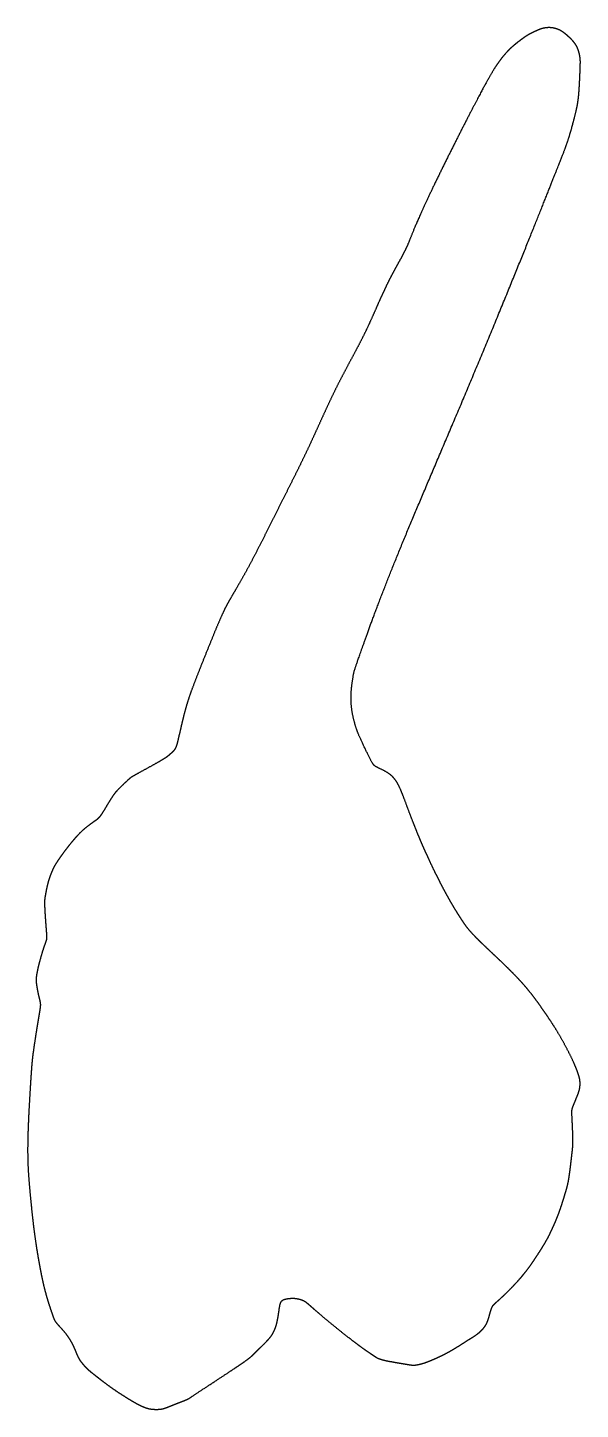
# Model space of a CAD drawing. Header units: millimetres. Extents: x -49 to 49, y -123 to 123.
import ezdxf

# ---------------------------------------------------------------- set-up
doc = ezdxf.new("R2010")
doc.units = ezdxf.units.MM
doc.layers.get('0').update_dxf_attribs({"linetype": 'CONTINUOUS'})

msp = doc.modelspace()

# ---------------------------------------------------------------- linework, layer by layer
msp.add_open_spline([(-27.99, -122.67), (-28.06, -122.64), (-28.22, -122.59), (-28.44, -122.51), (-28.74, -122.38), (-29.1, -122.22), (-29.42, -122.07), (-29.74, -121.89), (-30.12, -121.68), (-30.58, -121.41), (-31.14, -121.08), (-31.8, -120.67), (-32.55, -120.2), (-33.35, -119.67), (-34.18, -119.1), (-34.99, -118.51), (-35.75, -117.94), (-36.44, -117.4), (-37.04, -116.93), (-37.55, -116.53), (-37.95, -116.2), (-38.27, -115.94), (-38.55, -115.7), (-38.8, -115.44), (-39.07, -115.15), (-39.33, -114.83), (-39.58, -114.53), (-39.81, -114.23), (-40.02, -113.92), (-40.21, -113.54), (-40.42, -113.06), (-40.65, -112.48), (-40.93, -111.82), (-41.27, -111.11), (-41.68, -110.38), (-42.16, -109.69), (-42.65, -109.06), (-43.14, -108.51), (-43.57, -108.05), (-43.92, -107.67), (-44.18, -107.34), (-44.37, -107.03), (-44.52, -106.68), (-44.67, -106.25), (-44.86, -105.71), (-45.07, -105.06), (-45.31, -104.33), (-45.57, -103.52), (-45.82, -102.66), (-46.06, -101.79), (-46.28, -100.9), (-46.48, -100.02), (-46.66, -99.15), (-46.83, -98.29), (-46.99, -97.45), (-47.14, -96.61), (-47.29, -95.78), (-47.43, -94.94), (-47.57, -94.08), (-47.71, -93.18), (-47.84, -92.25), (-47.97, -91.28), (-48.1, -90.27), (-48.22, -89.22), (-48.34, -88.16), (-48.45, -87.08), (-48.56, -86), (-48.66, -84.94), (-48.76, -83.9), (-48.85, -82.89), (-48.93, -81.88), (-49, -80.88), (-49.06, -79.86), (-49.1, -78.8), (-49.13, -77.69), (-49.13, -76.49), (-49.12, -75.22), (-49.08, -73.85), (-49.03, -72.42), (-48.97, -70.93), (-48.89, -69.43), (-48.81, -67.96), (-48.73, -66.56), (-48.65, -65.27), (-48.58, -64.12), (-48.51, -63.13), (-48.45, -62.29), (-48.4, -61.59), (-48.34, -60.99), (-48.28, -60.4), (-48.2, -59.77), (-48.1, -59.02), (-47.97, -58.12), (-47.81, -57.08), (-47.64, -55.95), (-47.45, -54.79), (-47.27, -53.68), (-47.11, -52.72), (-46.98, -51.94), (-46.89, -51.36), (-46.86, -50.96), (-46.88, -50.63), (-46.96, -50.26), (-47.08, -49.78), (-47.22, -49.2), (-47.35, -48.59), (-47.46, -48), (-47.54, -47.5), (-47.59, -47.11), (-47.62, -46.82), (-47.64, -46.56), (-47.63, -46.22), (-47.57, -45.72), (-47.43, -44.98), (-47.22, -44.04), (-46.95, -42.98), (-46.65, -41.93), (-46.36, -40.99), (-46.11, -40.25), (-45.92, -39.75), (-45.8, -39.42), (-45.75, -39.11), (-45.76, -38.65), (-45.81, -37.95), (-45.88, -37.02), (-45.97, -35.94), (-46.04, -34.83), (-46.1, -33.82), (-46.13, -33.02), (-46.13, -32.46), (-46.1, -32.09), (-46.06, -31.8), (-45.99, -31.45), (-45.91, -30.98), (-45.8, -30.4), (-45.66, -29.73), (-45.48, -29.05), (-45.28, -28.42), (-45.08, -27.86), (-44.9, -27.4), (-44.74, -27.02), (-44.6, -26.71), (-44.44, -26.38), (-44.21, -25.99), (-43.89, -25.47), (-43.46, -24.85), (-42.96, -24.14), (-42.41, -23.4), (-41.85, -22.68), (-41.33, -22.03), (-40.86, -21.48), (-40.47, -21.04), (-40.15, -20.69), (-39.89, -20.42), (-39.65, -20.18), (-39.38, -19.93), (-39.04, -19.63), (-38.6, -19.28), (-38.1, -18.9), (-37.61, -18.54), (-37.18, -18.24), (-36.84, -18.01), (-36.58, -17.79), (-36.33, -17.5), (-36.03, -17.09), (-35.68, -16.53), (-35.28, -15.88), (-34.88, -15.21), (-34.5, -14.57), (-34.15, -14.02), (-33.84, -13.56), (-33.53, -13.15), (-33.17, -12.76), (-32.76, -12.34), (-32.3, -11.9), (-31.85, -11.47), (-31.45, -11.09), (-31.15, -10.81), (-30.91, -10.6), (-30.63, -10.4), (-30.2, -10.15), (-29.56, -9.79), (-28.73, -9.34), (-27.79, -8.82), (-26.84, -8.29), (-25.97, -7.8), (-25.28, -7.41), (-24.8, -7.12), (-24.48, -6.91), (-24.24, -6.72), (-23.98, -6.5), (-23.67, -6.23), (-23.36, -5.94), (-23.09, -5.66), (-22.89, -5.36), (-22.73, -5), (-22.59, -4.53), (-22.43, -3.9), (-22.26, -3.15), (-22.06, -2.31), (-21.85, -1.4), (-21.64, -0.49), (-21.42, 0.39), (-21.21, 1.23), (-20.99, 2.03), (-20.75, 2.83), (-20.49, 3.64), (-20.19, 4.5), (-19.85, 5.44), (-19.46, 6.47), (-19.02, 7.6), (-18.55, 8.8), (-18.05, 10.06), (-17.53, 11.35), (-17.02, 12.63), (-16.52, 13.86), (-16.05, 15.02), (-15.61, 16.09), (-15.2, 17.04), (-14.84, 17.89), (-14.5, 18.63), (-14.19, 19.3), (-13.87, 19.93), (-13.55, 20.53), (-13.21, 21.14), (-12.84, 21.78), (-12.43, 22.46), (-12, 23.21), (-11.53, 24.02), (-11.02, 24.9), (-10.5, 25.84), (-9.94, 26.85), (-9.37, 27.92), (-8.79, 29.04), (-8.19, 30.2), (-7.58, 31.4), (-6.96, 32.62), (-6.34, 33.87), (-5.71, 35.11), (-5.09, 36.36), (-4.47, 37.61), (-3.85, 38.84), (-3.23, 40.06), (-2.63, 41.27), (-2.03, 42.46), (-1.44, 43.64), (-0.86, 44.81), (-0.29, 45.97), (0.26, 47.13), (0.81, 48.29), (1.35, 49.44), (1.88, 50.6), (2.4, 51.75), (2.92, 52.9), (3.45, 54.06), (3.97, 55.2), (4.5, 56.34), (5.04, 57.48), (5.59, 58.6), (6.15, 59.71), (6.71, 60.8), (7.28, 61.88), (7.85, 62.96), (8.42, 64.02), (8.99, 65.07), (9.54, 66.12), (10.08, 67.17), (10.61, 68.21), (11.11, 69.25), (11.6, 70.29), (12.07, 71.34), (12.53, 72.38), (12.99, 73.42), (13.44, 74.46), (13.91, 75.48), (14.38, 76.49), (14.85, 77.48), (15.34, 78.44), (15.82, 79.36), (16.29, 80.22), (16.74, 81.04), (17.16, 81.78), (17.53, 82.47), (17.86, 83.1), (18.15, 83.7), (18.41, 84.29), (18.67, 84.91), (18.94, 85.6), (19.27, 86.41), (19.66, 87.37), (20.14, 88.5), (20.72, 89.81), (21.4, 91.3), (22.17, 92.96), (23.03, 94.76), (23.95, 96.66), (24.91, 98.63), (25.9, 100.62), (26.89, 102.59), (27.86, 104.51), (28.79, 106.33), (29.66, 108.01), (30.45, 109.54), (31.16, 110.89), (31.78, 112.05), (32.32, 113.05), (32.79, 113.89), (33.2, 114.6), (33.56, 115.21), (33.9, 115.76), (34.23, 116.26), (34.56, 116.73), (34.89, 117.18), (35.22, 117.62), (35.57, 118.05), (35.92, 118.45), (36.3, 118.85), (36.7, 119.24), (37.14, 119.63), (37.61, 120.02), (38.08, 120.39), (38.55, 120.74), (38.97, 121.05), (39.34, 121.31), (39.67, 121.52), (39.99, 121.71), (40.32, 121.88), (40.67, 122.05), (41.04, 122.22), (41.41, 122.39), (41.78, 122.55), (42.14, 122.69), (42.52, 122.79), (42.91, 122.86), (43.31, 122.9), (43.71, 122.9), (44.1, 122.86), (44.49, 122.79), (44.87, 122.68), (45.24, 122.54), (45.6, 122.36), (45.94, 122.15), (46.26, 121.92), (46.57, 121.67), (46.86, 121.41), (47.16, 121.15), (47.44, 120.87), (47.72, 120.58), (47.97, 120.28), (48.2, 119.96), (48.41, 119.63), (48.58, 119.28), (48.73, 118.9), (48.85, 118.51), (48.95, 118.1), (49.02, 117.73), (49.06, 117.38), (49.09, 117.03), (49.09, 116.62), (49.07, 116.09), (49.05, 115.41), (49.02, 114.61), (48.98, 113.72), (48.93, 112.81), (48.88, 111.92), (48.82, 111.11), (48.75, 110.37), (48.66, 109.71), (48.55, 109.08), (48.43, 108.47), (48.28, 107.84), (48.12, 107.18), (47.95, 106.5), (47.76, 105.81), (47.58, 105.13), (47.4, 104.49), (47.22, 103.89), (47.05, 103.35), (46.9, 102.85), (46.75, 102.4), (46.59, 101.95), (46.42, 101.49), (46.22, 100.96), (45.98, 100.33), (45.68, 99.56), (45.31, 98.63), (44.87, 97.51), (44.34, 96.19), (43.74, 94.66), (43.05, 92.93), (42.28, 90.99), (41.43, 88.87), (40.51, 86.57), (39.52, 84.1), (38.47, 81.5), (37.36, 78.77), (36.21, 75.95), (35.03, 73.05), (33.82, 70.1), (32.59, 67.12), (31.35, 64.13), (30.1, 61.16), (28.87, 58.21), (27.64, 55.29), (26.43, 52.43), (25.24, 49.63), (24.07, 46.88), (22.94, 44.21), (21.83, 41.6), (20.76, 39.07), (19.73, 36.61), (18.73, 34.22), (17.77, 31.91), (16.85, 29.68), (15.98, 27.52), (15.15, 25.44), (14.36, 23.44), (13.62, 21.53), (12.93, 19.71), (12.29, 17.99), (11.7, 16.38), (11.16, 14.9), (10.69, 13.56), (10.27, 12.38), (9.91, 11.36), (9.61, 10.51), (9.37, 9.83), (9.19, 9.3), (9.05, 8.88), (8.94, 8.53), (8.85, 8.17), (8.76, 7.76), (8.68, 7.26), (8.59, 6.68), (8.5, 6.07), (8.43, 5.45), (8.38, 4.86), (8.34, 4.29), (8.33, 3.75), (8.33, 3.22), (8.36, 2.69), (8.4, 2.15), (8.47, 1.58), (8.56, 1), (8.68, 0.41), (8.81, -0.17), (8.96, -0.72), (9.1, -1.23), (9.24, -1.69), (9.39, -2.14), (9.58, -2.62), (9.82, -3.18), (10.12, -3.85), (10.48, -4.62), (10.88, -5.46), (11.27, -6.28), (11.64, -7.03), (11.95, -7.64), (12.2, -8.08), (12.44, -8.37), (12.73, -8.57), (13.11, -8.76), (13.61, -8.99), (14.16, -9.26), (14.7, -9.56), (15.16, -9.86), (15.51, -10.13), (15.76, -10.39), (15.98, -10.64), (16.18, -10.91), (16.41, -11.23), (16.65, -11.63), (16.91, -12.14), (17.2, -12.77), (17.51, -13.55), (17.86, -14.46), (18.25, -15.52), (18.69, -16.7), (19.19, -18.01), (19.73, -19.41), (20.33, -20.88), (20.98, -22.4), (21.66, -23.94), (22.36, -25.47), (23.06, -26.96), (23.77, -28.38), (24.45, -29.71), (25.1, -30.93), (25.7, -32.02), (26.25, -32.98), (26.74, -33.8), (27.17, -34.5), (27.54, -35.08), (27.86, -35.57), (28.14, -36.01), (28.41, -36.41), (28.68, -36.81), (28.99, -37.23), (29.37, -37.7), (29.85, -38.24), (30.44, -38.86), (31.13, -39.56), (31.92, -40.32), (32.78, -41.14), (33.7, -42), (34.63, -42.89), (35.55, -43.77), (36.44, -44.64), (37.28, -45.49), (38.06, -46.29), (38.77, -47.07), (39.41, -47.8), (39.99, -48.5), (40.52, -49.17), (41.01, -49.81), (41.46, -50.43), (41.88, -51.02), (42.28, -51.59), (42.66, -52.14), (43.02, -52.67), (43.37, -53.18), (43.72, -53.7), (44.07, -54.23), (44.44, -54.81), (44.84, -55.44), (45.26, -56.14), (45.7, -56.9), (46.15, -57.72), (46.6, -58.56), (47.04, -59.4), (47.44, -60.2), (47.79, -60.95), (48.09, -61.62), (48.33, -62.2), (48.53, -62.7), (48.69, -63.14), (48.82, -63.53), (48.93, -63.91), (49, -64.29), (49.04, -64.69), (49.04, -65.11), (49.02, -65.5), (48.97, -65.86), (48.89, -66.19), (48.77, -66.57), (48.59, -67.04), (48.36, -67.6), (48.12, -68.18), (47.9, -68.72), (47.72, -69.15), (47.62, -69.49), (47.58, -69.83), (47.58, -70.28), (47.61, -70.92), (47.65, -71.73), (47.7, -72.64), (47.73, -73.57), (47.76, -74.44), (47.76, -75.17), (47.76, -75.76), (47.73, -76.27), (47.69, -76.76), (47.62, -77.32), (47.54, -77.99), (47.45, -78.78), (47.35, -79.65), (47.24, -80.53), (47.12, -81.37), (47.01, -82.11), (46.89, -82.73), (46.76, -83.27), (46.63, -83.75), (46.49, -84.23), (46.32, -84.77), (46.14, -85.37), (45.93, -86.04), (45.7, -86.75), (45.45, -87.49), (45.18, -88.23), (44.9, -88.94), (44.63, -89.6), (44.36, -90.21), (44.11, -90.76), (43.88, -91.26), (43.66, -91.73), (43.42, -92.2), (43.15, -92.71), (42.83, -93.26), (42.46, -93.88), (42.04, -94.56), (41.58, -95.26), (41.12, -95.97), (40.65, -96.67), (40.19, -97.33), (39.74, -97.95), (39.28, -98.54), (38.81, -99.13), (38.29, -99.73), (37.73, -100.36), (37.11, -101.02), (36.45, -101.69), (35.79, -102.35), (35.16, -102.95), (34.6, -103.46), (34.14, -103.87), (33.79, -104.18), (33.55, -104.45), (33.37, -104.76), (33.22, -105.18), (33.06, -105.72), (32.9, -106.32), (32.73, -106.9), (32.55, -107.4), (32.37, -107.78), (32.18, -108.08), (31.97, -108.36), (31.74, -108.64), (31.46, -108.93), (31.13, -109.24), (30.74, -109.54), (30.3, -109.85), (29.79, -110.17), (29.24, -110.51), (28.64, -110.89), (28.01, -111.3), (27.33, -111.73), (26.62, -112.16), (25.88, -112.6), (25.13, -113.01), (24.38, -113.39), (23.66, -113.72), (23.02, -114), (22.45, -114.24), (21.99, -114.42), (21.6, -114.57), (21.25, -114.68), (20.89, -114.79), (20.49, -114.89), (20.08, -114.98), (19.71, -115.03), (19.38, -115.05), (19.04, -115.02), (18.58, -114.94), (17.94, -114.84), (17.14, -114.71), (16.23, -114.55), (15.31, -114.39), (14.47, -114.23), (13.8, -114.07), (13.33, -113.91), (13.01, -113.76), (12.78, -113.62), (12.52, -113.45), (12.18, -113.23), (11.69, -112.9), (11.01, -112.44), (10.12, -111.81), (9.05, -111.01), (7.84, -110.09), (6.55, -109.07), (5.25, -108.02), (4, -106.99), (2.88, -106.04), (1.93, -105.22), (1.19, -104.57), (0.65, -104.09), (0.28, -103.79), (-0.01, -103.6), (-0.29, -103.47), (-0.64, -103.36), (-1.04, -103.25), (-1.46, -103.17), (-1.85, -103.14), (-2.24, -103.14), (-2.63, -103.17), (-3.05, -103.23), (-3.45, -103.32), (-3.8, -103.46), (-4.05, -103.67), (-4.22, -104.01), (-4.33, -104.49), (-4.43, -105.12), (-4.53, -105.85), (-4.65, -106.62), (-4.79, -107.35), (-4.94, -107.97), (-5.1, -108.44), (-5.25, -108.78), (-5.38, -109.06), (-5.51, -109.33), (-5.69, -109.64), (-5.96, -110.03), (-6.37, -110.5), (-6.87, -111.03), (-7.43, -111.58), (-7.96, -112.1), (-8.42, -112.55), (-8.79, -112.92), (-9.1, -113.24), (-9.45, -113.56), (-9.93, -113.94), (-10.63, -114.44), (-11.57, -115.08), (-12.72, -115.86), (-14.03, -116.72), (-15.4, -117.63), (-16.75, -118.51), (-17.96, -119.31), (-18.97, -119.98), (-19.73, -120.49), (-20.24, -120.83), (-20.57, -121.03), (-20.84, -121.17), (-21.21, -121.31), (-21.74, -121.52), (-22.43, -121.79), (-23.18, -122.09), (-23.91, -122.38), (-24.52, -122.61), (-24.97, -122.77), (-25.31, -122.85), (-25.63, -122.89), (-25.99, -122.91), (-26.4, -122.91), (-26.83, -122.9), (-27.23, -122.86), (-27.54, -122.8), (-27.76, -122.74), (-27.91, -122.69), (-27.99, -122.67)], degree=5)

doc.saveas('drawing.dxf')
